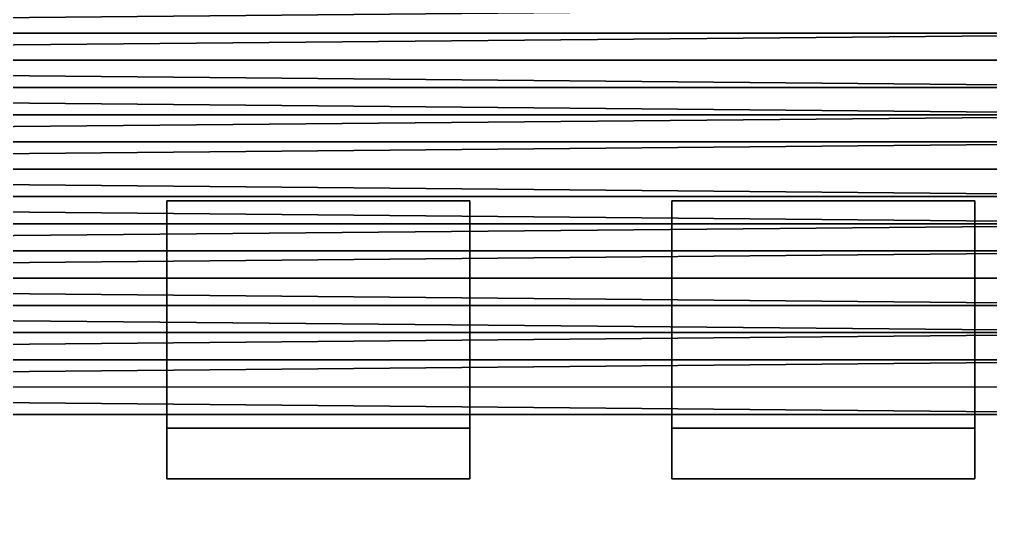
# Model space of a CAD drawing. Extents: x -50 to 50, y -156 to 3.
# Drawn here: x 4.08 to 23.31, y -146.1 to -136.18 of the extents above; entities that cross this region are included whole.
import ezdxf

# ---------------------------------------------------------------- set-up
doc = ezdxf.new("R2010")
doc.units = 0
doc.linetypes.add('SOLIDLINE', pattern=[0])
for name, color, linetype in [('chairs__2', 14, 'SOLIDLINE'), ('hull__2', 14, 'SOLIDLINE'), ('kattoelementti1_polysurface5_po', 250, 'SOLIDLINE'), ('reduce_kattoelementti1_polysurf', 250, 'SOLIDLINE')]:
    doc.layers.add(name, color=color, linetype=linetype)

msp = doc.modelspace()

# ---------------------------------------------------------------- linework, layer by layer
at = {"layer": 'chairs__2', "color": 14}
for points in [[(7, -144.274, 6), (13, -144.274, 6), (13, -139.774, 6), (7, -139.774, 6)], [(7, -139.774, 6), (13, -139.774, 6), (13, -139.774), (7, -139.774)], [(7, -139.774), (13, -139.774), (13, -144.274), (7, -144.274)], [(7, -139.774), (7, -144.274), (7, -144.274, 6), (7, -139.774, 6)], [(13, -144.274), (13, -139.774), (13, -139.774, 6), (13, -144.274, 6)], [(17, -144.274, 6), (23, -144.274, 6), (23, -139.774, 6), (17, -139.774, 6)], [(17, -139.774, 6), (23, -139.774, 6), (23, -139.774), (17, -139.774)], [(17, -139.774), (23, -139.774), (23, -144.274), (17, -144.274)], [(17, -139.774), (17, -144.274), (17, -144.274, 6), (17, -139.774, 6)], [(23, -144.274), (23, -139.774), (23, -139.774, 6), (23, -144.274, 6)], [(7, -145.274, 13), (13, -145.274, 13), (13, -144.274, 13), (7, -144.274, 13)], [(7, -144.274), (13, -144.274), (13, -145.274), (7, -145.274)], [(7, -144.274), (7, -145.274), (7, -145.274, 6), (7, -144.274, 6)], [(13, -144.274, 6), (7, -144.274, 6), (7, -144.274, 13), (13, -144.274, 13)], [(7, -144.274, 6), (7, -145.274, 6), (7, -145.274, 13), (7, -144.274, 13)], [(13, -145.274), (13, -144.274), (13, -144.274, 6), (13, -145.274, 6)], [(13, -145.274, 6), (13, -144.274, 6), (13, -144.274, 13), (13, -145.274, 13)], [(17, -145.274, 13), (23, -145.274, 13), (23, -144.274, 13), (17, -144.274, 13)], [(17, -144.274), (23, -144.274), (23, -145.274), (17, -145.274)], [(17, -144.274), (17, -145.274), (17, -145.274, 6), (17, -144.274, 6)], [(23, -144.274, 6), (17, -144.274, 6), (17, -144.274, 13), (23, -144.274, 13)], [(17, -144.274, 6), (17, -145.274, 6), (17, -145.274, 13), (17, -144.274, 13)], [(23, -145.274), (23, -144.274), (23, -144.274, 6), (23, -145.274, 6)], [(23, -145.274, 6), (23, -144.274, 6), (23, -144.274, 13), (23, -145.274, 13)], [(7, -145.274), (13, -145.274), (13, -145.274, 6), (7, -145.274, 6)], [(7, -145.274, 6), (13, -145.274, 6), (13, -145.274, 13), (7, -145.274, 13)], [(17, -145.274), (23, -145.274), (23, -145.274, 6), (17, -145.274, 6)], [(17, -145.274, 6), (23, -145.274, 6), (23, -145.274, 13), (17, -145.274, 13)]]:
    msp.add_3dface(points, dxfattribs=at)
at = {"layer": 'hull__2', "color": 14}
for points in [[(35, 0), (35, -150), (-35, -150), (-35, 0)], [(35, -150, 40), (30, -144, 40), (-30, -144, 40), (-35, -150, 40)]]:
    msp.add_3dface(points, dxfattribs=at)
at = {"layer": 'kattoelementti1_polysurface5_po', "color": 250}
for points in [[(-29.2422, -143.461, 43.2487), (29.2422, -144, 40), (29.2422, -143.461, 43.2487)], [(-29.2422, -143.461, 43.2487), (-29.2422, -144, 40), (29.2422, -144, 40)]]:
    msp.add_3dface(points, dxfattribs=at)
at = {"layer": 'reduce_kattoelementti1_polysurf', "color": 250}
for points in [[(-29.2422, -135.914, 42.7622), (29.2422, -135.914, 42.7622), (-29.2422, -136.453, 42.2319)], [(29.2422, -135.914, 42.7622), (29.2422, -136.453, 42.2319), (-29.2422, -136.453, 42.2319)], [(29.2422, -136.992, 41.6732), (-29.2422, -136.992, 41.6732), (29.2422, -136.453, 42.2319)], [(-29.2422, -136.992, 41.6732), (-29.2422, -136.453, 42.2319), (29.2422, -136.453, 42.2319)], [(29.2422, -136.992, 41.6732), (29.2422, -137.531, 41.1799), (-29.2422, -136.992, 41.6732)], [(29.2422, -137.531, 41.1799), (-29.2422, -137.531, 41.1799), (-29.2422, -136.992, 41.6732)], [(-29.2422, -138.07, 40.8346), (-29.2422, -137.531, 41.1799), (29.2422, -138.07, 40.8346)], [(-29.2422, -137.531, 41.1799), (29.2422, -137.531, 41.1799), (29.2422, -138.07, 40.8346)], [(-29.2422, -138.07, 40.8346), (29.2422, -138.07, 40.8346), (-29.2422, -138.609, 40.6951)], [(29.2422, -138.07, 40.8346), (29.2422, -138.609, 40.6951), (-29.2422, -138.609, 40.6951)], [(29.2422, -139.148, 40.7849), (-29.2422, -139.148, 40.7849), (29.2422, -138.609, 40.6951)], [(-29.2422, -139.148, 40.7849), (-29.2422, -138.609, 40.6951), (29.2422, -138.609, 40.6951)], [(29.2422, -139.148, 40.7849), (29.2422, -139.688, 41.0888), (-29.2422, -139.148, 40.7849)], [(29.2422, -139.688, 41.0888), (-29.2422, -139.688, 41.0888), (-29.2422, -139.148, 40.7849)], [(-29.2422, -140.227, 41.556), (-29.2422, -139.688, 41.0888), (29.2422, -140.227, 41.556)], [(-29.2422, -139.688, 41.0888), (29.2422, -139.688, 41.0888), (29.2422, -140.227, 41.556)], [(-29.2422, -140.227, 41.556), (29.2422, -140.227, 41.556), (-29.2422, -140.766, 42.1081)], [(29.2422, -140.227, 41.556), (29.2422, -140.766, 42.1081), (-29.2422, -140.766, 42.1081)], [(29.2422, -141.305, 42.6527), (-29.2422, -141.305, 42.6527), (29.2422, -140.766, 42.1081)], [(-29.2422, -141.305, 42.6527), (-29.2422, -140.766, 42.1081), (29.2422, -140.766, 42.1081)], [(29.2422, -141.305, 42.6527), (29.2422, -141.844, 43.0984), (-29.2422, -141.305, 42.6527)], [(29.2422, -141.844, 43.0984), (-29.2422, -141.844, 43.0984), (-29.2422, -141.305, 42.6527)], [(-29.2422, -142.383, 43.3706), (-29.2422, -141.844, 43.0984), (29.2422, -142.383, 43.3706)], [(-29.2422, -141.844, 43.0984), (29.2422, -141.844, 43.0984), (29.2422, -142.383, 43.3706)], [(-29.2422, -142.383, 43.3706), (29.2422, -142.383, 43.3706), (-29.2422, -142.922, 43.4237)], [(29.2422, -142.383, 43.3706), (29.2422, -142.922, 43.4237), (-29.2422, -142.922, 43.4237)], [(29.2422, -143.461, 43.2487), (-29.2422, -143.461, 43.2487), (29.2422, -142.922, 43.4237)], [(-29.2422, -143.461, 43.2487), (-29.2422, -142.922, 43.4237), (29.2422, -142.922, 43.4237)]]:
    msp.add_3dface(points, dxfattribs=at)

doc.saveas('drawing.dxf')
